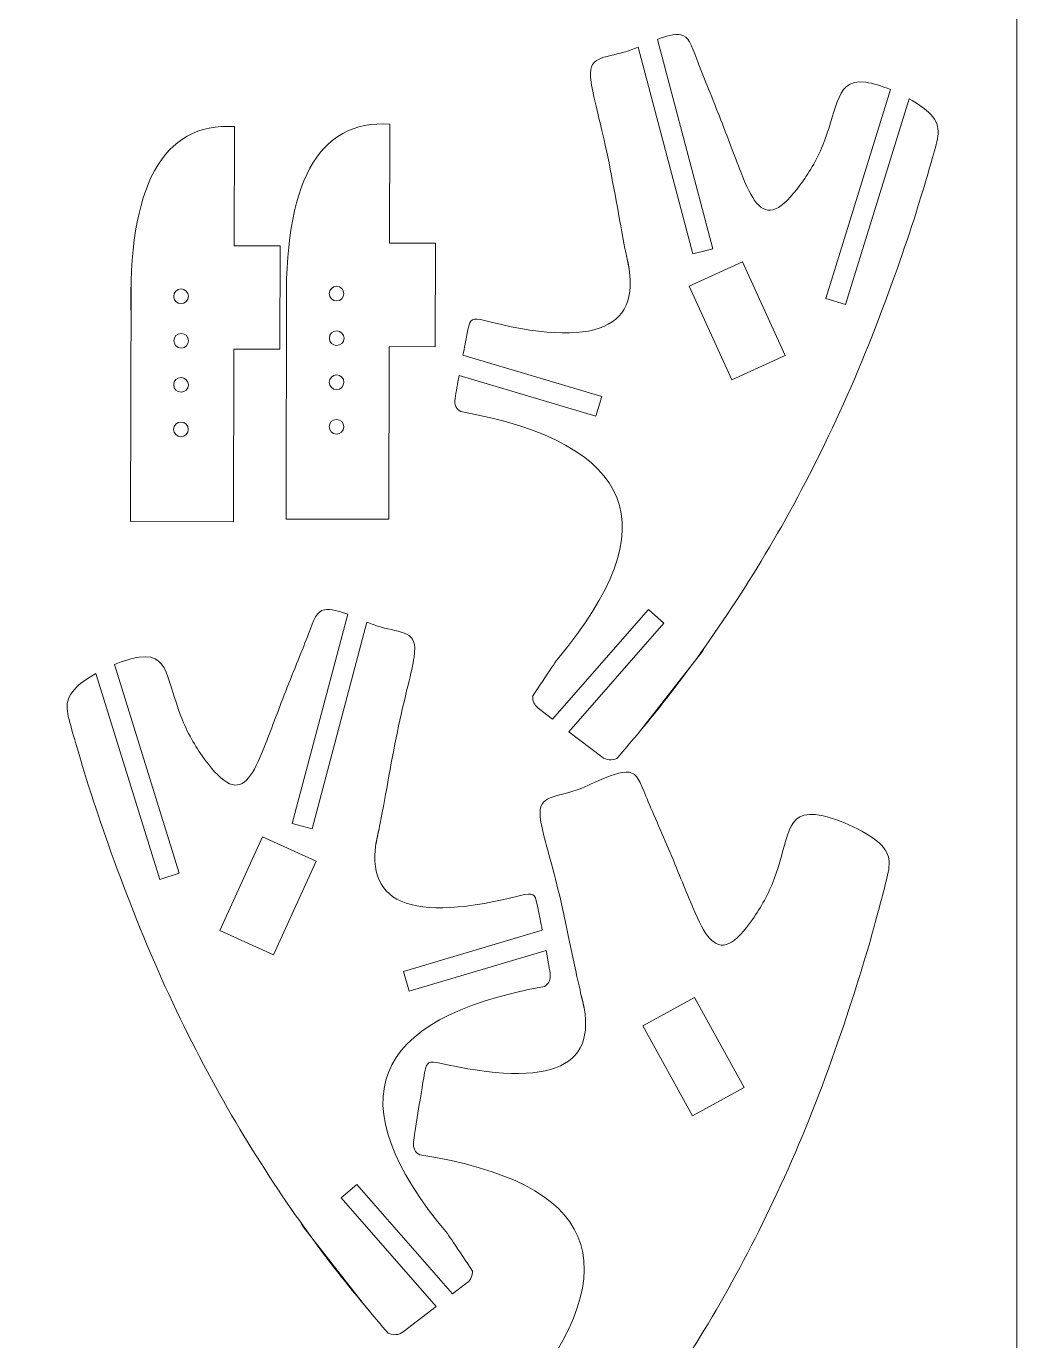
# Model space of a CAD drawing. Header units: millimetres. Extents: x -75 to 76, y -103 to 130.
# Drawn here: x 8.2 to 75.6, y -5 to 84.5 of the extents above; entities that cross this region are included whole.
import ezdxf

# ---------------------------------------------------------------- set-up
doc = ezdxf.new("R2010")
doc.units = ezdxf.units.MM
doc.header["$MEASUREMENT"] = 0
doc.layers.add('Layer 1', color=7, linetype='Continuous')

msp = doc.modelspace()

# ---------------------------------------------------------------- linework, layer by layer
at = {"layer": 'Layer 1', "color": 250, "lineweight": 9}
msp.add_lwpolyline([(-74.634, -102.9289), (75.6492, -102.9289), (75.6492, 93.9211), (-74.634, 93.9211), (-74.634, -102.9289)], close=True, dxfattribs=at)
at = {"layer": 'Layer 1', "color": 240, "lineweight": 9}
for points, knots in [([(49.8905, 83.0485), (49.8905, 83.0485), (53.6179, 68.9744), (53.6179, 68.9744), (53.6179, 68.9744), (53.6179, 68.9744), (54.9712, 69.3328), (54.9712, 69.3328), (54.9712, 69.3328), (54.9712, 69.3328), (51.1973, 83.5824), (51.1973, 83.5824)], [0, 0, 0, 0, 0.25, 0.25, 0.25, 0.25, 0.5, 0.5, 0.5, 0.5, 1, 1, 1, 1]), ([(67.0634, 80.1603), (66.4548, 80.412), (65.8581, 80.5962), (65.3855, 80.6615), (65.3855, 80.6615), (64.1463, 80.8326), (63.7576, 80.1857), (63.4359, 79.3228), (63.4359, 79.3228), (63.1146, 78.4599), (62.8604, 77.3811), (62.4505, 76.3727), (62.4505, 76.3727), (62.0407, 75.3643), (61.4755, 74.4258), (60.9006, 73.6501), (60.9006, 73.6501), (60.3255, 72.8743), (59.7411, 72.2607), (59.2384, 72.045), (59.2384, 72.045), (58.7358, 71.8292), (58.3148, 72.0111), (57.948, 72.4416), (57.948, 72.4416), (57.5813, 72.8722), (57.2687, 73.5514), (56.865, 74.5679), (56.865, 74.5679), (56.4615, 75.5839), (55.9666, 76.9377), (55.415, 78.3495), (55.415, 78.3495), (54.8631, 79.7616), (54.2548, 81.2316), (53.8694, 82.2384), (53.8694, 82.2384), (53.4838, 83.245), (53.3216, 83.7884), (52.7832, 83.8891), (52.7832, 83.8891), (52.3808, 83.9645), (51.7678, 83.7921), (51.1973, 83.5824)], [0, 0, 0, 0, 0.0833333, 0.0833333, 0.0833333, 0.0833333, 0.1666667, 0.1666667, 0.1666667, 0.1666667, 0.25, 0.25, 0.25, 0.25, 0.3333333, 0.3333333, 0.3333333, 0.3333333, 0.4166667, 0.4166667, 0.4166667, 0.4166667, 0.5, 0.5, 0.5, 0.5, 0.5833333, 0.5833333, 0.5833333, 0.5833333, 0.6666667, 0.6666667, 0.6666667, 0.6666667, 0.75, 0.75, 0.75, 0.75, 0.8333333, 0.8333333, 0.8333333, 0.8333333, 1, 1, 1, 1]), ([(49.8905, 83.0485), (49.5614, 82.9112), (49.2608, 82.7947), (48.9172, 82.6998), (48.9172, 82.6998), (48.3339, 82.5386), (47.6263, 82.4388), (47.1791, 82.2125), (47.1791, 82.2125), (46.7319, 81.986), (46.5452, 81.6336), (46.684, 80.6609), (46.684, 80.6609), (46.8231, 79.6882), (47.2876, 78.0956), (47.7361, 75.9853), (47.7361, 75.9853), (48.1848, 73.8749), (48.6173, 71.2465), (48.9898, 69.3538), (48.9898, 69.3538), (49.0945, 68.8219), (49.1943, 68.348), (49.2793, 67.9248)], [0, 0, 0, 0, 0.1428571, 0.1428571, 0.1428571, 0.1428571, 0.2857143, 0.2857143, 0.2857143, 0.2857143, 0.4285714, 0.4285714, 0.4285714, 0.4285714, 0.5714286, 0.5714286, 0.5714286, 0.5714286, 0.7142857, 0.7142857, 0.7142857, 0.7142857, 1, 1, 1, 1]), ([(67.0634, 80.1603), (67.0634, 80.1603), (62.6586, 65.945), (62.6586, 65.945), (62.6586, 65.945), (62.6586, 65.945), (63.9958, 65.5306), (63.9958, 65.5306), (63.9958, 65.5306), (63.9958, 65.5306), (68.3374, 79.5416), (68.3374, 79.5416)], [0, 0, 0, 0, 0.25, 0.25, 0.25, 0.25, 0.5, 0.5, 0.5, 0.5, 1, 1, 1, 1]), ([(48.4398, 34.6457), (49.4398, 35.7979), (50.6016, 37.1734), (51.7976, 38.6994), (51.7976, 38.6994), (53.36, 40.6931), (54.981, 42.9437), (56.5368, 45.3295), (56.5368, 45.3295), (58.0926, 47.7151), (59.5832, 50.2355), (61.0123, 52.9405), (61.0123, 52.9405), (62.4414, 55.6454), (63.8092, 58.5347), (65.0801, 61.6054), (65.0801, 61.6054), (66.3509, 64.6763), (67.5245, 67.9283), (68.3465, 70.3973), (68.3465, 70.3973), (69.1682, 72.8659), (69.6382, 74.5516), (69.989, 75.7735), (69.989, 75.7735), (70.3399, 76.9953), (70.5716, 77.7537), (69.6428, 78.6275), (69.6428, 78.6275), (69.3199, 78.9313), (68.8564, 79.249), (68.3374, 79.5416)], [0, 0, 0, 0, 0.1111111, 0.1111111, 0.1111111, 0.1111111, 0.2222222, 0.2222222, 0.2222222, 0.2222222, 0.3333333, 0.3333333, 0.3333333, 0.3333333, 0.4444444, 0.4444444, 0.4444444, 0.4444444, 0.5555556, 0.5555556, 0.5555556, 0.5555556, 0.6666667, 0.6666667, 0.6666667, 0.6666667, 0.7777778, 0.7777778, 0.7777778, 0.7777778, 1, 1, 1, 1]), ([(21.5399, 77.6449), (21.5399, 77.6449), (22.4062, 77.6427), (22.4062, 77.6427), (22.4062, 77.6427), (22.4062, 77.6427), (22.386, 69.5393), (22.386, 69.5393)], [0, 0, 0, 0, 0.3333333, 0.3333333, 0.3333333, 0.3333333, 1, 1, 1, 1]), ([(32.1232, 77.8212), (32.1232, 77.8212), (32.9895, 77.819), (32.9895, 77.819), (32.9895, 77.819), (32.9895, 77.819), (32.9693, 69.7156), (32.9693, 69.7156)], [0, 0, 0, 0, 0.3333333, 0.3333333, 0.3333333, 0.3333333, 1, 1, 1, 1]), ([(59.9006, 62.0636), (59.9006, 62.0636), (56.9956, 68.4382), (56.9956, 68.4382), (56.9956, 68.4382), (56.9956, 68.4382), (53.3557, 66.7794), (53.3557, 66.7794), (53.3557, 66.7794), (53.3557, 66.7794), (56.2608, 60.4049), (56.2608, 60.4049), (56.2608, 60.4049), (56.2608, 60.4049), (59.9006, 62.0636), (59.9006, 62.0636)], [0, 0, 0, 0, 0.2, 0.2, 0.2, 0.2, 0.4, 0.4, 0.4, 0.4, 0.6, 0.6, 0.6, 0.6, 1, 1, 1, 1]), ([(18.2776, 66.0995), (18.2783, 66.3755), (18.5028, 66.5989), (18.7788, 66.5982), (18.7788, 66.5982), (19.0549, 66.5975), (19.2782, 66.373), (19.2775, 66.097), (19.2775, 66.097), (19.2769, 65.821), (19.0524, 65.5976), (18.7763, 65.5983), (18.7763, 65.5983), (18.5003, 65.599), (18.2769, 65.8234), (18.2776, 66.0995)], [0, 0, 0, 0, 0.2, 0.2, 0.2, 0.2, 0.4, 0.4, 0.4, 0.4, 0.6, 0.6, 0.6, 0.6, 1, 1, 1, 1]), ([(28.8609, 66.2758), (28.8616, 66.5518), (29.0861, 66.7752), (29.3621, 66.7745), (29.3621, 66.7745), (29.6382, 66.7738), (29.8615, 66.5493), (29.8608, 66.2733), (29.8608, 66.2733), (29.8602, 65.9973), (29.6357, 65.7739), (29.3596, 65.7746), (29.3596, 65.7746), (29.0836, 65.7753), (28.8602, 65.9997), (28.8609, 66.2758)], [0, 0, 0, 0, 0.2, 0.2, 0.2, 0.2, 0.4, 0.4, 0.4, 0.4, 0.6, 0.6, 0.6, 0.6, 1, 1, 1, 1]), ([(39.1608, 64.5089), (38.4554, 64.5994), (38.4354, 64.4989), (38.2344, 63.4814), (38.2344, 63.4814), (38.1611, 63.1104), (38.0636, 62.6174), (37.9596, 62.0802)], [0, 0, 0, 0, 0.3333333, 0.3333333, 0.3333333, 0.3333333, 1, 1, 1, 1]), ([(18.2866, 63.0683), (18.2873, 63.3444), (18.5117, 63.5677), (18.7878, 63.567), (18.7878, 63.567), (19.0638, 63.5663), (19.2872, 63.3419), (19.2865, 63.0658), (19.2865, 63.0658), (19.2858, 62.7898), (19.0613, 62.5665), (18.7853, 62.5672), (18.7853, 62.5672), (18.5092, 62.5678), (18.2859, 62.7923), (18.2866, 63.0683)], [0, 0, 0, 0, 0.2, 0.2, 0.2, 0.2, 0.4, 0.4, 0.4, 0.4, 0.6, 0.6, 0.6, 0.6, 1, 1, 1, 1]), ([(28.8699, 63.2446), (28.8706, 63.5207), (29.095, 63.744), (29.3711, 63.7433), (29.3711, 63.7433), (29.6471, 63.7426), (29.8705, 63.5182), (29.8698, 63.2421), (29.8698, 63.2421), (29.8691, 62.9661), (29.6446, 62.7428), (29.3686, 62.7435), (29.3686, 62.7435), (29.0925, 62.7441), (28.8692, 62.9686), (28.8699, 63.2446)], [0, 0, 0, 0, 0.2, 0.2, 0.2, 0.2, 0.4, 0.4, 0.4, 0.4, 0.6, 0.6, 0.6, 0.6, 1, 1, 1, 1]), ([(37.6972, 60.6976), (37.6972, 60.6976), (47.0121, 57.933), (47.0121, 57.933), (47.0121, 57.933), (47.0121, 57.933), (47.4103, 59.2751), (47.4103, 59.2751), (47.4103, 59.2751), (47.4103, 59.2751), (37.9597, 62.0802), (37.9597, 62.0802)], [0, 0, 0, 0, 0.25, 0.25, 0.25, 0.25, 0.5, 0.5, 0.5, 0.5, 1, 1, 1, 1]), ([(18.2791, 60.0684), (18.2798, 60.3444), (18.5043, 60.5677), (18.7803, 60.567), (18.7803, 60.567), (19.0563, 60.5664), (19.2797, 60.3419), (19.279, 60.0659), (19.279, 60.0659), (19.2783, 59.7898), (19.0538, 59.5665), (18.7778, 59.5672), (18.7778, 59.5672), (18.5018, 59.5679), (18.2785, 59.7923), (18.2791, 60.0684)], [0, 0, 0, 0, 0.2, 0.2, 0.2, 0.2, 0.4, 0.4, 0.4, 0.4, 0.6, 0.6, 0.6, 0.6, 1, 1, 1, 1]), ([(28.8624, 60.2447), (28.8631, 60.5207), (29.0876, 60.744), (29.3636, 60.7433), (29.3636, 60.7433), (29.6396, 60.7427), (29.863, 60.5182), (29.8623, 60.2422), (29.8623, 60.2422), (29.8616, 59.9661), (29.6371, 59.7428), (29.3611, 59.7435), (29.3611, 59.7435), (29.0851, 59.7442), (28.8618, 59.9686), (28.8624, 60.2447)], [0, 0, 0, 0, 0.2, 0.2, 0.2, 0.2, 0.4, 0.4, 0.4, 0.4, 0.6, 0.6, 0.6, 0.6, 1, 1, 1, 1]), ([(18.2717, 57.0375), (18.2724, 57.3135), (18.4968, 57.5368), (18.7729, 57.5361), (18.7729, 57.5361), (19.0489, 57.5354), (19.2722, 57.311), (19.2715, 57.035), (19.2715, 57.035), (19.2709, 56.7589), (19.0464, 56.5356), (18.7704, 56.5363), (18.7704, 56.5363), (18.4944, 56.537), (18.271, 56.7614), (18.2717, 57.0375)], [0, 0, 0, 0, 0.2, 0.2, 0.2, 0.2, 0.4, 0.4, 0.4, 0.4, 0.6, 0.6, 0.6, 0.6, 1, 1, 1, 1]), ([(28.855, 57.2138), (28.8557, 57.4898), (29.0801, 57.7131), (29.3562, 57.7124), (29.3562, 57.7124), (29.6322, 57.7117), (29.8555, 57.4873), (29.8548, 57.2113), (29.8548, 57.2113), (29.8542, 56.9352), (29.6297, 56.7119), (29.3537, 56.7126), (29.3537, 56.7126), (29.0777, 56.7133), (28.8543, 56.9377), (28.855, 57.2138)], [0, 0, 0, 0, 0.2, 0.2, 0.2, 0.2, 0.4, 0.4, 0.4, 0.4, 0.6, 0.6, 0.6, 0.6, 1, 1, 1, 1]), ([(14.2567, 41.037), (14.8653, 41.2887), (15.462, 41.4729), (15.9346, 41.5382), (15.9346, 41.5382), (17.1738, 41.7093), (17.5625, 41.0624), (17.8842, 40.1995), (17.8842, 40.1995), (18.2055, 39.3366), (18.4597, 38.2578), (18.8696, 37.2494), (18.8696, 37.2494), (19.2794, 36.241), (19.8446, 35.3025), (20.4195, 34.5268), (20.4195, 34.5268), (20.9946, 33.751), (21.579, 33.1374), (22.0817, 32.9217), (22.0817, 32.9217), (22.5843, 32.7059), (23.0053, 32.8878), (23.3721, 33.3183), (23.3721, 33.3183), (23.7388, 33.7489), (24.0514, 34.4281), (24.4551, 35.4446), (24.4551, 35.4446), (24.8586, 36.4606), (25.3535, 37.8144), (25.9051, 39.2262), (25.9051, 39.2262), (26.457, 40.6383), (27.0653, 42.1083), (27.4507, 43.1151), (27.4507, 43.1151), (27.8363, 44.1217), (27.9985, 44.6651), (28.5369, 44.7658), (28.5369, 44.7658), (28.9393, 44.8412), (29.5523, 44.6688), (30.1228, 44.4591)], [0, 0, 0, 0, 0.0833333, 0.0833333, 0.0833333, 0.0833333, 0.1666667, 0.1666667, 0.1666667, 0.1666667, 0.25, 0.25, 0.25, 0.25, 0.3333333, 0.3333333, 0.3333333, 0.3333333, 0.4166667, 0.4166667, 0.4166667, 0.4166667, 0.5, 0.5, 0.5, 0.5, 0.5833333, 0.5833333, 0.5833333, 0.5833333, 0.6666667, 0.6666667, 0.6666667, 0.6666667, 0.75, 0.75, 0.75, 0.75, 0.8333333, 0.8333333, 0.8333333, 0.8333333, 1, 1, 1, 1]), ([(45.1734, 36.4624), (45.1734, 36.4624), (51.642, 43.8503), (51.642, 43.8503), (51.642, 43.8503), (51.642, 43.8503), (50.5887, 44.7726), (50.5887, 44.7726), (50.5887, 44.7726), (50.5887, 44.7726), (44.0596, 37.3158), (44.0596, 37.3158)], [0, 0, 0, 0, 0.25, 0.25, 0.25, 0.25, 0.5, 0.5, 0.5, 0.5, 1, 1, 1, 1]), ([(31.4296, 43.9252), (31.4296, 43.9252), (27.7022, 29.8511), (27.7022, 29.8511), (27.7022, 29.8511), (27.7022, 29.8511), (26.3489, 30.2095), (26.3489, 30.2095), (26.3489, 30.2095), (26.3489, 30.2095), (30.1228, 44.4591), (30.1228, 44.4591)], [0, 0, 0, 0, 0.25, 0.25, 0.25, 0.25, 0.5, 0.5, 0.5, 0.5, 1, 1, 1, 1]), ([(31.4296, 43.9252), (31.7587, 43.7879), (32.0593, 43.6714), (32.4029, 43.5765), (32.4029, 43.5765), (32.9862, 43.4153), (33.6938, 43.3155), (34.141, 43.0892), (34.141, 43.0892), (34.5882, 42.8627), (34.7749, 42.5103), (34.6361, 41.5376), (34.6361, 41.5376), (34.497, 40.5649), (34.0325, 38.9723), (33.584, 36.862), (33.584, 36.862), (33.1353, 34.7516), (32.7028, 32.1232), (32.3303, 30.2305), (32.3303, 30.2305), (32.2256, 29.6986), (32.1258, 29.2247), (32.0408, 28.8015)], [0, 0, 0, 0, 0.1428571, 0.1428571, 0.1428571, 0.1428571, 0.2857143, 0.2857143, 0.2857143, 0.2857143, 0.4285714, 0.4285714, 0.4285714, 0.4285714, 0.5714286, 0.5714286, 0.5714286, 0.5714286, 0.7142857, 0.7142857, 0.7142857, 0.7142857, 1, 1, 1, 1]), ([(49.8928, 36.3497), (49.8928, 36.3497), (54.2119, 41.8656), (54.2119, 41.8656), (54.2119, 41.8656), (54.2767, 41.9484), (54.3255, 42.0386), (54.3588, 42.1324)], [0, 0, 0, 0, 0.3333333, 0.3333333, 0.3333333, 0.3333333, 1, 1, 1, 1]), ([(44.412, 41.4242), (44.2847, 41.2384), (44.1544, 41.0471), (44.0211, 40.85), (44.0211, 40.85), (43.5981, 40.2246), (43.1449, 39.5412), (42.6981, 38.86)], [0, 0, 0, 0, 0.3333333, 0.3333333, 0.3333333, 0.3333333, 1, 1, 1, 1]), ([(32.8803, -4.4776), (31.8803, -3.3254), (30.7185, -1.9499), (29.5225, -0.4239), (29.5225, -0.4239), (27.9601, 1.5698), (26.3391, 3.8204), (24.7833, 6.2062), (24.7833, 6.2062), (23.2275, 8.5918), (21.7369, 11.1122), (20.3078, 13.8172), (20.3078, 13.8172), (18.8787, 16.5221), (17.5109, 19.4114), (16.24, 22.4821), (16.24, 22.4821), (14.9692, 25.553), (13.7956, 28.805), (12.9736, 31.274), (12.9736, 31.274), (12.1519, 33.7426), (11.6819, 35.4283), (11.3311, 36.6502), (11.3311, 36.6502), (10.9802, 37.872), (10.7485, 38.6304), (11.6773, 39.5042), (11.6773, 39.5042), (12.0002, 39.808), (12.4637, 40.1257), (12.9827, 40.4183)], [0, 0, 0, 0, 0.1111111, 0.1111111, 0.1111111, 0.1111111, 0.2222222, 0.2222222, 0.2222222, 0.2222222, 0.3333333, 0.3333333, 0.3333333, 0.3333333, 0.4444444, 0.4444444, 0.4444444, 0.4444444, 0.5555556, 0.5555556, 0.5555556, 0.5555556, 0.6666667, 0.6666667, 0.6666667, 0.6666667, 0.7777778, 0.7777778, 0.7777778, 0.7777778, 1, 1, 1, 1]), ([(14.2567, 41.037), (14.2567, 41.037), (18.6615, 26.8217), (18.6615, 26.8217), (18.6615, 26.8217), (18.6615, 26.8217), (17.3243, 26.4073), (17.3243, 26.4073), (17.3243, 26.4073), (17.3243, 26.4073), (12.9827, 40.4183), (12.9827, 40.4183)], [0, 0, 0, 0, 0.25, 0.25, 0.25, 0.25, 0.5, 0.5, 0.5, 0.5, 1, 1, 1, 1]), ([(42.714, 38.8842), (42.6921, 38.5776), (42.8198, 38.2656), (43.0821, 38.0648), (43.0821, 38.0648), (43.0821, 38.0648), (44.0596, 37.3158), (44.0596, 37.3158)], [0, 0, 0, 0, 0.3333333, 0.3333333, 0.3333333, 0.3333333, 1, 1, 1, 1]), ([(45.1734, 36.4624), (45.1734, 36.4624), (47.4192, 34.7414), (47.4192, 34.7414), (47.4192, 34.7414), (47.7199, 34.5109), (48.1189, 34.4865), (48.4397, 34.6458)], [0, 0, 0, 0, 0.3333333, 0.3333333, 0.3333333, 0.3333333, 1, 1, 1, 1]), ([(46.2829, -15.6453), (47.2511, -14.4663), (48.375, -13.0596), (49.5288, -11.5015), (49.5288, -11.5015), (51.0362, -9.4659), (52.5952, -7.1718), (54.0853, -4.7444), (54.0853, -4.7444), (55.5754, -2.3173), (56.9966, 0.2429), (58.3513, 2.9859), (58.3513, 2.9859), (59.7061, 5.7287), (60.9945, 8.6543), (62.1811, 11.7586), (62.1811, 11.7586), (63.3675, 14.863), (64.452, 18.1459), (65.2062, 20.6364), (65.2062, 20.6364), (65.9603, 23.1265), (66.3841, 24.8244), (66.7013, 26.0554), (66.7013, 26.0554), (67.0188, 27.2863), (67.2296, 28.0508), (66.2774, 28.8989), (66.2774, 28.8989), (65.325, 29.747), (63.2093, 30.6788), (61.9661, 30.8159), (61.9661, 30.8159), (60.7225, 30.9531), (60.3518, 30.2959), (60.0538, 29.4245), (60.0538, 29.4245), (59.7562, 28.5532), (59.5315, 27.4678), (59.1493, 26.4486), (59.1493, 26.4486), (58.7672, 25.4293), (58.2278, 24.4758), (57.6743, 23.6847), (57.6743, 23.6847), (57.1206, 22.8935), (56.5532, 22.2642), (56.0565, 22.0348), (56.0565, 22.0348), (55.56, 21.8053), (55.1342, 21.9757), (54.7557, 22.396), (54.7557, 22.396), (54.3774, 22.8165), (54.0464, 23.4868), (53.6152, 24.4919), (53.6152, 24.4919), (53.184, 25.4966), (52.6523, 26.8364), (52.0624, 28.2326), (52.0624, 28.2326), (51.4722, 29.6291), (50.824, 31.082), (50.4112, 32.0779), (50.4112, 32.0779), (49.9983, 33.0735), (49.8213, 33.6123), (49.2804, 33.6983), (49.2804, 33.6983), (48.7398, 33.7843), (47.8354, 33.4175), (47.1571, 33.1168), (47.1571, 33.1168), (46.4789, 32.8159), (46.0267, 32.5809), (45.4483, 32.4039), (45.4483, 32.4039), (44.8696, 32.2269), (44.165, 32.1078), (43.7241, 31.8693), (43.7241, 31.8693), (43.2833, 31.6307), (43.1063, 31.2733), (43.2716, 30.3048), (43.2716, 30.3048), (43.4372, 29.3362), (43.945, 27.7569), (44.451, 25.6596), (44.451, 25.6596), (44.9571, 23.5623), (45.4612, 20.9467), (45.8853, 19.0648), (45.8853, 19.0648), (46.0044, 18.536), (46.1171, 18.065), (46.2136, 17.6443)], [0, 0, 0, 0, 0.04, 0.04, 0.04, 0.04, 0.08, 0.08, 0.08, 0.08, 0.12, 0.12, 0.12, 0.12, 0.16, 0.16, 0.16, 0.16, 0.2, 0.2, 0.2, 0.2, 0.24, 0.24, 0.24, 0.24, 0.28, 0.28, 0.28, 0.28, 0.32, 0.32, 0.32, 0.32, 0.36, 0.36, 0.36, 0.36, 0.4, 0.4, 0.4, 0.4, 0.44, 0.44, 0.44, 0.44, 0.48, 0.48, 0.48, 0.48, 0.52, 0.52, 0.52, 0.52, 0.56, 0.56, 0.56, 0.56, 0.6, 0.6, 0.6, 0.6, 0.64, 0.64, 0.64, 0.64, 0.68, 0.68, 0.68, 0.68, 0.72, 0.72, 0.72, 0.72, 0.76, 0.76, 0.76, 0.76, 0.8, 0.8, 0.8, 0.8, 0.84, 0.84, 0.84, 0.84, 0.88, 0.88, 0.88, 0.88, 0.92, 0.92, 0.92, 0.92, 1, 1, 1, 1]), ([(46.2829, -15.6453), (47.2511, -14.4663), (48.375, -13.0596), (49.5288, -11.5015), (49.5288, -11.5015), (51.0362, -9.4659), (52.5952, -7.1718), (54.0853, -4.7444), (54.0853, -4.7444), (55.5754, -2.3173), (56.9966, 0.2429), (58.3513, 2.9859), (58.3513, 2.9859), (59.7061, 5.7287), (60.9945, 8.6543), (62.1811, 11.7586), (62.1811, 11.7586), (63.3675, 14.863), (64.452, 18.1459), (65.2062, 20.6364), (65.2062, 20.6364), (65.9603, 23.1265), (66.3841, 24.8244), (66.7013, 26.0554), (66.7013, 26.0554), (67.0188, 27.2863), (67.2296, 28.0508), (66.2774, 28.8989), (66.2774, 28.8989), (65.325, 29.747), (63.2093, 30.6788), (61.9661, 30.8159), (61.9661, 30.8159), (60.7225, 30.9531), (60.3518, 30.2959), (60.0538, 29.4245), (60.0538, 29.4245), (59.7562, 28.5532), (59.5315, 27.4678), (59.1493, 26.4486), (59.1493, 26.4486), (58.7672, 25.4293), (58.2278, 24.4758), (57.6743, 23.6847), (57.6743, 23.6847), (57.1206, 22.8935), (56.5532, 22.2642), (56.0565, 22.0348), (56.0565, 22.0348), (55.56, 21.8053), (55.1342, 21.9757), (54.7557, 22.396), (54.7557, 22.396), (54.3774, 22.8165), (54.0464, 23.4868), (53.6152, 24.4919), (53.6152, 24.4919), (53.184, 25.4966), (52.6523, 26.8364), (52.0624, 28.2326), (52.0624, 28.2326), (51.4722, 29.6291), (50.824, 31.082), (50.4112, 32.0779), (50.4112, 32.0779), (49.9983, 33.0735), (49.8213, 33.6123), (49.2804, 33.6983), (49.2804, 33.6983), (48.7398, 33.7843), (47.8354, 33.4175), (47.1571, 33.1168), (47.1571, 33.1168), (46.4789, 32.8159), (46.0267, 32.5809), (45.4483, 32.4039), (45.4483, 32.4039), (44.8696, 32.2269), (44.165, 32.1078), (43.7241, 31.8693), (43.7241, 31.8693), (43.2833, 31.6307), (43.1063, 31.2733), (43.2716, 30.3048), (43.2716, 30.3048), (43.4372, 29.3362), (43.945, 27.7569), (44.451, 25.6596), (44.451, 25.6596), (44.9571, 23.5623), (45.4612, 20.9467), (45.8853, 19.0648), (45.8853, 19.0648), (46.0044, 18.536), (46.1171, 18.065), (46.2136, 17.6443)], [0, 0, 0, 0, 0.04, 0.04, 0.04, 0.04, 0.08, 0.08, 0.08, 0.08, 0.12, 0.12, 0.12, 0.12, 0.16, 0.16, 0.16, 0.16, 0.2, 0.2, 0.2, 0.2, 0.24, 0.24, 0.24, 0.24, 0.28, 0.28, 0.28, 0.28, 0.32, 0.32, 0.32, 0.32, 0.36, 0.36, 0.36, 0.36, 0.4, 0.4, 0.4, 0.4, 0.44, 0.44, 0.44, 0.44, 0.48, 0.48, 0.48, 0.48, 0.52, 0.52, 0.52, 0.52, 0.56, 0.56, 0.56, 0.56, 0.6, 0.6, 0.6, 0.6, 0.64, 0.64, 0.64, 0.64, 0.68, 0.68, 0.68, 0.68, 0.72, 0.72, 0.72, 0.72, 0.76, 0.76, 0.76, 0.76, 0.8, 0.8, 0.8, 0.8, 0.84, 0.84, 0.84, 0.84, 0.88, 0.88, 0.88, 0.88, 0.92, 0.92, 0.92, 0.92, 1, 1, 1, 1]), ([(21.4195, 22.9403), (21.4195, 22.9403), (24.3245, 29.3149), (24.3245, 29.3149), (24.3245, 29.3149), (24.3245, 29.3149), (27.9644, 27.6561), (27.9644, 27.6561), (27.9644, 27.6561), (27.9644, 27.6561), (25.0593, 21.2816), (25.0593, 21.2816), (25.0593, 21.2816), (25.0593, 21.2816), (21.4195, 22.9403), (21.4195, 22.9403)], [0, 0, 0, 0, 0.2, 0.2, 0.2, 0.2, 0.4, 0.4, 0.4, 0.4, 0.6, 0.6, 0.6, 0.6, 1, 1, 1, 1]), ([(42.1593, 25.3856), (42.8647, 25.4761), (42.8847, 25.3756), (43.0857, 24.3581), (43.0857, 24.3581), (43.159, 23.9871), (43.2565, 23.4941), (43.3605, 22.9569)], [0, 0, 0, 0, 0.3333333, 0.3333333, 0.3333333, 0.3333333, 1, 1, 1, 1]), ([(43.6229, 21.5743), (43.6229, 21.5743), (34.308, 18.8097), (34.308, 18.8097), (34.308, 18.8097), (34.308, 18.8097), (33.9098, 20.1518), (33.9098, 20.1518), (33.9098, 20.1518), (33.9098, 20.1518), (43.3604, 22.9569), (43.3604, 22.9569)], [0, 0, 0, 0, 0.25, 0.25, 0.25, 0.25, 0.5, 0.5, 0.5, 0.5, 1, 1, 1, 1]), ([(57.096, 12.239), (57.096, 12.239), (53.7171, 18.3755), (53.7171, 18.3755), (53.7171, 18.3755), (53.7171, 18.3755), (50.2148, 16.4468), (50.2148, 16.4468), (50.2148, 16.4468), (50.2148, 16.4468), (53.5937, 10.3103), (53.5937, 10.3103), (53.5937, 10.3103), (53.5937, 10.3103), (57.096, 12.239), (57.096, 12.239)], [0, 0, 0, 0, 0.2, 0.2, 0.2, 0.2, 0.4, 0.4, 0.4, 0.4, 0.6, 0.6, 0.6, 0.6, 1, 1, 1, 1]), ([(36.1921, 13.9534), (35.4845, 14.0246), (35.4673, 13.9236), (35.2941, 12.901), (35.2941, 12.901), (35.115, 11.8438), (34.7693, 9.8011), (34.6041, 8.5456)], [0, 0, 0, 0, 0.3333333, 0.3333333, 0.3333333, 0.3333333, 1, 1, 1, 1]), ([(36.1467, -2.6609), (36.1467, -2.6609), (29.6781, 4.727), (29.6781, 4.727), (29.6781, 4.727), (29.6781, 4.727), (30.7314, 5.6493), (30.7314, 5.6493), (30.7314, 5.6493), (30.7314, 5.6493), (37.2605, -1.8075), (37.2605, -1.8075)], [0, 0, 0, 0, 0.25, 0.25, 0.25, 0.25, 0.5, 0.5, 0.5, 0.5, 1, 1, 1, 1]), ([(31.4273, -2.7736), (31.4273, -2.7736), (27.1082, 2.7423), (27.1082, 2.7423), (27.1082, 2.7423), (27.0434, 2.8251), (26.9946, 2.9153), (26.9613, 3.0091)], [0, 0, 0, 0, 0.3333333, 0.3333333, 0.3333333, 0.3333333, 1, 1, 1, 1]), ([(36.9081, 2.3009), (37.0354, 2.1151), (37.1657, 1.9238), (37.299, 1.7267), (37.299, 1.7267), (37.722, 1.1013), (38.1752, 0.4179), (38.622, -0.2633)], [0, 0, 0, 0, 0.3333333, 0.3333333, 0.3333333, 0.3333333, 1, 1, 1, 1]), ([(38.6061, -0.2391), (38.628, -0.5457), (38.5003, -0.8577), (38.238, -1.0585), (38.238, -1.0585), (38.238, -1.0585), (37.2605, -1.8075), (37.2605, -1.8075)], [0, 0, 0, 0, 0.3333333, 0.3333333, 0.3333333, 0.3333333, 1, 1, 1, 1]), ([(36.1467, -2.6609), (36.1467, -2.6609), (33.9009, -4.3819), (33.9009, -4.3819), (33.9009, -4.3819), (33.6002, -4.6124), (33.2012, -4.6368), (32.8804, -4.4775)], [0, 0, 0, 0, 0.3333333, 0.3333333, 0.3333333, 0.3333333, 1, 1, 1, 1])]:
    msp.add_open_spline(points, degree=3, knots=knots, dxfattribs=at)
for points in [[(15.374, 64.737), (15.154, 73.6318), (17.4982, 77.9336), (22.4062, 77.6427)], [(25.9573, 64.9133), (25.7373, 73.8081), (28.0815, 78.1099), (32.9895, 77.819)], [(22.386, 69.5379), (22.386, 69.5379), (25.5146, 69.5302), (25.5146, 69.5302)], [(25.5146, 69.5302), (25.5146, 69.5302), (25.497, 62.4853), (25.497, 62.4853)], [(32.9693, 69.7142), (32.9693, 69.7142), (36.0979, 69.7065), (36.0979, 69.7065)], [(36.0979, 69.7065), (36.0979, 69.7065), (36.0803, 62.6616), (36.0803, 62.6616)], [(39.1608, 64.5089), (47.0361, 62.4505), (50.3476, 63.8897), (49.0954, 68.8265)], [(15.3392, 50.7582), (15.3392, 50.7582), (15.3799, 67.1236), (15.3799, 67.1236)], [(25.9225, 50.9345), (25.9225, 50.9345), (25.9632, 67.2999), (25.9632, 67.2999)], [(32.9517, 62.6469), (32.9517, 62.6469), (32.9225, 50.9171), (32.9225, 50.9171)], [(36.0803, 62.6615), (36.0803, 62.6615), (32.9518, 62.6693), (32.9518, 62.6693)], [(22.3684, 62.4706), (22.3684, 62.4706), (22.3392, 50.7408), (22.3392, 50.7408)], [(25.497, 62.4852), (25.497, 62.4852), (22.3685, 62.493), (22.3685, 62.493)], [(37.6972, 60.6976), (37.5929, 60.1346), (37.4967, 59.591), (37.4257, 59.1464)], [(37.8171, 58.2527), (37.505, 58.404), (37.3744, 58.7019), (37.4257, 59.1465)], [(37.8171, 58.2527), (49.7712, 56.0535), (51.9694, 50.4439), (44.4119, 41.4242)], [(22.3468, 50.7408), (22.3468, 50.7408), (15.3392, 50.7582), (15.3392, 50.7582)], [(32.9301, 50.9171), (32.9301, 50.9171), (25.9225, 50.9345), (25.9225, 50.9345)], [(42.1593, 25.3856), (34.284, 23.3272), (30.9725, 24.7664), (32.2247, 29.7032)], [(43.6229, 21.5743), (43.7272, 21.0113), (43.8234, 20.4677), (43.8944, 20.0231)], [(43.503, 19.1294), (43.8151, 19.2807), (43.9457, 19.5786), (43.8944, 20.0232)], [(43.503, 19.1294), (31.5489, 16.9302), (29.3507, 11.3206), (36.9082, 2.3009)], [(36.1921, 13.9534), (44.1207, 12.1109), (47.3917, 13.6399), (46.0052, 18.5406)], [(35.0198, 7.6629), (34.7036, 7.8056), (34.565, 8.0998), (34.6041, 8.5456)], [(35.0198, 7.6629), (47.0294, 5.7909), (49.3799, 0.2434), (42.0715, -8.9793)]]:
    msp.add_open_spline(points, degree=3, dxfattribs=at)

doc.saveas('drawing.dxf')
